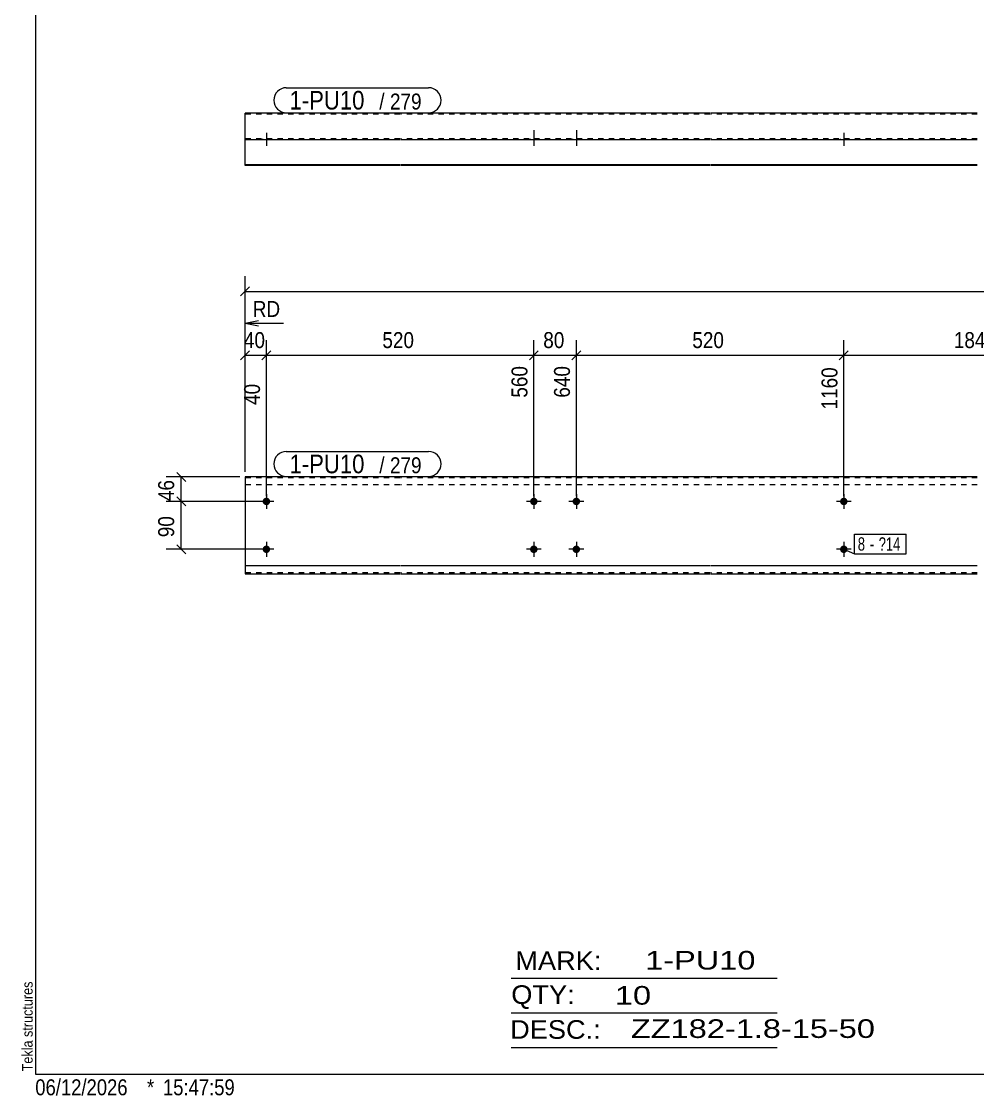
# Model space of a CAD drawing. Header units: millimetres. Extents: x 2 to 579, y 1 to 405.
# Drawn here: x 2.4 to 182.2, y 1 to 203 of the extents above; entities that cross this region are included whole.
import ezdxf

# ---------------------------------------------------------------- set-up
doc = ezdxf.new("R2010")
doc.units = ezdxf.units.MM
doc.linetypes.add('XKITLINE00', pattern=[0])
doc.linetypes.add('XKITLINE01', pattern=[4, 1, -1, 1, -1])
for name, color, linetype, lineweight in [('Bolt', 3, 'Continuous', 0), ('BoltMark', 7, 'Continuous', 0), ('Dimensions', 7, 'Continuous', 0), ('DrawingSheet', 5, 'Continuous', 0), ('OtherObjectType', 7, 'Continuous', 0), ('Part', 2, 'Continuous', 0), ('PartMark', 7, 'Continuous', 0)]:
    doc.layers.add(name, color=color, linetype=linetype, lineweight=lineweight)
doc.styles.add('ARIAL', font='ARIAL.TTF')
doc.styles.add('ARIAL_NARROW', font='ARIALN.TTF')

# ---------------------------------------------------------------- blocks, each defined once
blk = doc.blocks.new('*A5')
at = {"layer": 'Bolt'}
for points in [[(99.44, 112.67), (99.44, 112.63), (99.44, 112.6), (99.43, 112.56), (99.42, 112.53), (99.41, 112.5), (99.4, 112.46), (99.39, 112.43), (99.38, 112.4), (99.36, 112.37), (99.34, 112.34), (99.33, 112.31), (99.31, 112.28), (99.29, 112.26), (99.26, 112.23), (99.24, 112.2), (99.21, 112.18), (99.19, 112.16), (99.16, 112.14), (99.13, 112.12), (99.1, 112.1), (99.07, 112.08), (99.04, 112.07), (99.01, 112.05), (98.98, 112.04), (98.95, 112.03), (98.91, 112.02), (98.88, 112.01), (98.85, 112.01), (98.81, 112), (98.78, 112), (98.74, 112), (98.71, 112), (98.68, 112), (98.64, 112.01), (98.61, 112.01), (98.57, 112.02), (98.54, 112.03), (98.51, 112.04), (98.48, 112.05), (98.44, 112.07), (98.41, 112.08), (98.38, 112.1), (98.36, 112.12), (98.33, 112.14), (98.3, 112.16), (98.27, 112.18), (98.25, 112.2), (98.23, 112.23), (98.2, 112.26), (98.18, 112.28), (98.16, 112.31), (98.14, 112.34), (98.13, 112.37), (98.11, 112.4), (98.1, 112.43), (98.08, 112.46), (98.07, 112.5), (98.06, 112.53), (98.06, 112.56), (98.05, 112.6), (98.05, 112.63), (98.04, 112.67), (98.04, 112.7), (98.04, 112.73), (98.05, 112.77), (98.05, 112.8), (98.06, 112.84), (98.06, 112.87), (98.07, 112.9), (98.08, 112.94), (98.1, 112.97), (98.11, 113), (98.13, 113.03), (98.14, 113.06), (98.16, 113.09), (98.18, 113.12), (98.2, 113.14), (98.23, 113.17), (98.25, 113.19), (98.27, 113.22), (98.3, 113.24), (98.33, 113.26), (98.36, 113.28), (98.38, 113.3), (98.41, 113.32), (98.44, 113.33), (98.48, 113.35), (98.51, 113.36), (98.54, 113.37), (98.57, 113.38), (98.61, 113.39), (98.64, 113.39), (98.68, 113.4), (98.71, 113.4), (98.74, 113.4), (98.78, 113.4), (98.81, 113.4), (98.85, 113.39), (98.88, 113.39), (98.91, 113.38), (98.95, 113.37), (98.98, 113.36), (99.01, 113.35), (99.04, 113.33), (99.07, 113.32), (99.1, 113.3), (99.13, 113.28), (99.16, 113.26), (99.19, 113.24), (99.21, 113.22), (99.24, 113.19), (99.26, 113.17), (99.29, 113.14), (99.31, 113.12), (99.33, 113.09), (99.34, 113.06), (99.36, 113.03), (99.38, 113), (99.39, 112.97), (99.4, 112.94), (99.41, 112.9), (99.42, 112.87), (99.43, 112.84), (99.44, 112.8), (99.44, 112.77), (99.44, 112.73), (99.44, 112.7)], [(107.44, 112.67), (107.44, 112.63), (107.44, 112.6), (107.43, 112.56), (107.42, 112.53), (107.41, 112.5), (107.4, 112.46), (107.39, 112.43), (107.38, 112.4), (107.36, 112.37), (107.34, 112.34), (107.33, 112.31), (107.31, 112.28), (107.29, 112.26), (107.26, 112.23), (107.24, 112.2), (107.21, 112.18), (107.19, 112.16), (107.16, 112.14), (107.13, 112.12), (107.1, 112.1), (107.07, 112.08), (107.04, 112.07), (107.01, 112.05), (106.98, 112.04), (106.95, 112.03), (106.91, 112.02), (106.88, 112.01), (106.85, 112.01), (106.81, 112), (106.78, 112), (106.74, 112), (106.71, 112), (106.68, 112), (106.64, 112.01), (106.61, 112.01), (106.57, 112.02), (106.54, 112.03), (106.51, 112.04), (106.48, 112.05), (106.44, 112.07), (106.41, 112.08), (106.38, 112.1), (106.36, 112.12), (106.33, 112.14), (106.3, 112.16), (106.27, 112.18), (106.25, 112.2), (106.23, 112.23), (106.2, 112.26), (106.18, 112.28), (106.16, 112.31), (106.14, 112.34), (106.13, 112.37), (106.11, 112.4), (106.1, 112.43), (106.08, 112.46), (106.07, 112.5), (106.06, 112.53), (106.06, 112.56), (106.05, 112.6), (106.05, 112.63), (106.04, 112.67), (106.04, 112.7), (106.04, 112.73), (106.05, 112.77), (106.05, 112.8), (106.06, 112.84), (106.06, 112.87), (106.07, 112.9), (106.08, 112.94), (106.1, 112.97), (106.11, 113), (106.13, 113.03), (106.14, 113.06), (106.16, 113.09), (106.18, 113.12), (106.2, 113.14), (106.23, 113.17), (106.25, 113.19), (106.27, 113.22), (106.3, 113.24), (106.33, 113.26), (106.36, 113.28), (106.38, 113.3), (106.41, 113.32), (106.44, 113.33), (106.48, 113.35), (106.51, 113.36), (106.54, 113.37), (106.57, 113.38), (106.61, 113.39), (106.64, 113.39), (106.68, 113.4), (106.71, 113.4), (106.74, 113.4), (106.78, 113.4), (106.81, 113.4), (106.85, 113.39), (106.88, 113.39), (106.91, 113.38), (106.95, 113.37), (106.98, 113.36), (107.01, 113.35), (107.04, 113.33), (107.07, 113.32), (107.1, 113.3), (107.13, 113.28), (107.16, 113.26), (107.19, 113.24), (107.21, 113.22), (107.24, 113.19), (107.26, 113.17), (107.29, 113.14), (107.31, 113.12), (107.33, 113.09), (107.34, 113.06), (107.36, 113.03), (107.38, 113), (107.39, 112.97), (107.4, 112.94), (107.41, 112.9), (107.42, 112.87), (107.43, 112.84), (107.44, 112.8), (107.44, 112.77), (107.44, 112.73), (107.44, 112.7)], [(99.44, 103.67), (99.44, 103.63), (99.44, 103.6), (99.43, 103.56), (99.42, 103.53), (99.41, 103.5), (99.4, 103.46), (99.39, 103.43), (99.38, 103.4), (99.36, 103.37), (99.34, 103.34), (99.33, 103.31), (99.31, 103.28), (99.29, 103.26), (99.26, 103.23), (99.24, 103.2), (99.21, 103.18), (99.19, 103.16), (99.16, 103.14), (99.13, 103.12), (99.1, 103.1), (99.07, 103.08), (99.04, 103.07), (99.01, 103.05), (98.98, 103.04), (98.95, 103.03), (98.91, 103.02), (98.88, 103.01), (98.85, 103.01), (98.81, 103), (98.78, 103), (98.74, 103), (98.71, 103), (98.68, 103), (98.64, 103.01), (98.61, 103.01), (98.57, 103.02), (98.54, 103.03), (98.51, 103.04), (98.48, 103.05), (98.44, 103.07), (98.41, 103.08), (98.38, 103.1), (98.36, 103.12), (98.33, 103.14), (98.3, 103.16), (98.27, 103.18), (98.25, 103.2), (98.23, 103.23), (98.2, 103.26), (98.18, 103.28), (98.16, 103.31), (98.14, 103.34), (98.13, 103.37), (98.11, 103.4), (98.1, 103.43), (98.08, 103.46), (98.07, 103.5), (98.06, 103.53), (98.06, 103.56), (98.05, 103.6), (98.05, 103.63), (98.04, 103.67), (98.04, 103.7), (98.04, 103.73), (98.05, 103.77), (98.05, 103.8), (98.06, 103.84), (98.06, 103.87), (98.07, 103.9), (98.08, 103.94), (98.1, 103.97), (98.11, 104), (98.13, 104.03), (98.14, 104.06), (98.16, 104.09), (98.18, 104.12), (98.2, 104.14), (98.23, 104.17), (98.25, 104.19), (98.27, 104.22), (98.3, 104.24), (98.33, 104.26), (98.36, 104.28), (98.38, 104.3), (98.41, 104.32), (98.44, 104.33), (98.48, 104.35), (98.51, 104.36), (98.54, 104.37), (98.57, 104.38), (98.61, 104.39), (98.64, 104.39), (98.68, 104.4), (98.71, 104.4), (98.74, 104.4), (98.78, 104.4), (98.81, 104.4), (98.85, 104.39), (98.88, 104.39), (98.91, 104.38), (98.95, 104.37), (98.98, 104.36), (99.01, 104.35), (99.04, 104.33), (99.07, 104.32), (99.1, 104.3), (99.13, 104.28), (99.16, 104.26), (99.19, 104.24), (99.21, 104.22), (99.24, 104.19), (99.26, 104.17), (99.29, 104.14), (99.31, 104.12), (99.33, 104.09), (99.34, 104.06), (99.36, 104.03), (99.38, 104), (99.39, 103.97), (99.4, 103.94), (99.41, 103.9), (99.42, 103.87), (99.43, 103.84), (99.44, 103.8), (99.44, 103.77), (99.44, 103.73), (99.44, 103.7)], [(107.44, 103.67), (107.44, 103.63), (107.44, 103.6), (107.43, 103.56), (107.42, 103.53), (107.41, 103.5), (107.4, 103.46), (107.39, 103.43), (107.38, 103.4), (107.36, 103.37), (107.34, 103.34), (107.33, 103.31), (107.31, 103.28), (107.29, 103.26), (107.26, 103.23), (107.24, 103.2), (107.21, 103.18), (107.19, 103.16), (107.16, 103.14), (107.13, 103.12), (107.1, 103.1), (107.07, 103.08), (107.04, 103.07), (107.01, 103.05), (106.98, 103.04), (106.95, 103.03), (106.91, 103.02), (106.88, 103.01), (106.85, 103.01), (106.81, 103), (106.78, 103), (106.74, 103), (106.71, 103), (106.68, 103), (106.64, 103.01), (106.61, 103.01), (106.57, 103.02), (106.54, 103.03), (106.51, 103.04), (106.48, 103.05), (106.44, 103.07), (106.41, 103.08), (106.38, 103.1), (106.36, 103.12), (106.33, 103.14), (106.3, 103.16), (106.27, 103.18), (106.25, 103.2), (106.23, 103.23), (106.2, 103.26), (106.18, 103.28), (106.16, 103.31), (106.14, 103.34), (106.13, 103.37), (106.11, 103.4), (106.1, 103.43), (106.08, 103.46), (106.07, 103.5), (106.06, 103.53), (106.06, 103.56), (106.05, 103.6), (106.05, 103.63), (106.04, 103.67), (106.04, 103.7), (106.04, 103.73), (106.05, 103.77), (106.05, 103.8), (106.06, 103.84), (106.06, 103.87), (106.07, 103.9), (106.08, 103.94), (106.1, 103.97), (106.11, 104), (106.13, 104.03), (106.14, 104.06), (106.16, 104.09), (106.18, 104.12), (106.2, 104.14), (106.23, 104.17), (106.25, 104.19), (106.27, 104.22), (106.3, 104.24), (106.33, 104.26), (106.36, 104.28), (106.38, 104.3), (106.41, 104.32), (106.44, 104.33), (106.48, 104.35), (106.51, 104.36), (106.54, 104.37), (106.57, 104.38), (106.61, 104.39), (106.64, 104.39), (106.68, 104.4), (106.71, 104.4), (106.74, 104.4), (106.78, 104.4), (106.81, 104.4), (106.85, 104.39), (106.88, 104.39), (106.91, 104.38), (106.95, 104.37), (106.98, 104.36), (107.01, 104.35), (107.04, 104.33), (107.07, 104.32), (107.1, 104.3), (107.13, 104.28), (107.16, 104.26), (107.19, 104.24), (107.21, 104.22), (107.24, 104.19), (107.26, 104.17), (107.29, 104.14), (107.31, 104.12), (107.33, 104.09), (107.34, 104.06), (107.36, 104.03), (107.38, 104), (107.39, 103.97), (107.4, 103.94), (107.41, 103.9), (107.42, 103.87), (107.43, 103.84), (107.44, 103.8), (107.44, 103.77), (107.44, 103.73), (107.44, 103.7)]]:
    blk.add_hatch(color=3, dxfattribs=at).paths.add_polyline_path(points, flags=17)
at = {"layer": 'Bolt', "color": 3, "linetype": 'XKITLINE00', "lineweight": 0}
for p, q in [((98.74, 114.1), (98.74, 111.3)), ((106.74, 114.1), (106.74, 111.3)), ((100.14, 112.7), (97.34, 112.7)), ((108.14, 112.7), (105.34, 112.7)), ((98.74, 105.1), (98.74, 102.3)), ((106.74, 105.1), (106.74, 102.3)), ((100.14, 103.7), (97.34, 103.7)), ((108.14, 103.7), (105.34, 103.7))]:
    blk.add_line(p, q, dxfattribs=at)
blk = doc.blocks.new('*A6')
at = {"layer": 'Bolt'}
for points in [[(49.15, 112.67), (49.15, 112.63), (49.14, 112.6), (49.14, 112.56), (49.13, 112.53), (49.12, 112.5), (49.11, 112.46), (49.1, 112.43), (49.08, 112.4), (49.07, 112.37), (49.05, 112.34), (49.03, 112.31), (49.01, 112.28), (48.99, 112.26), (48.97, 112.23), (48.94, 112.2), (48.92, 112.18), (48.89, 112.16), (48.87, 112.14), (48.84, 112.12), (48.81, 112.1), (48.78, 112.08), (48.75, 112.07), (48.72, 112.05), (48.69, 112.04), (48.65, 112.03), (48.62, 112.02), (48.59, 112.01), (48.55, 112.01), (48.52, 112), (48.48, 112), (48.45, 112), (48.42, 112), (48.38, 112), (48.35, 112.01), (48.31, 112.01), (48.28, 112.02), (48.25, 112.03), (48.21, 112.04), (48.18, 112.05), (48.15, 112.07), (48.12, 112.08), (48.09, 112.1), (48.06, 112.12), (48.03, 112.14), (48.01, 112.16), (47.98, 112.18), (47.96, 112.2), (47.93, 112.23), (47.91, 112.26), (47.89, 112.28), (47.87, 112.31), (47.85, 112.34), (47.83, 112.37), (47.82, 112.4), (47.8, 112.43), (47.79, 112.46), (47.78, 112.5), (47.77, 112.53), (47.76, 112.56), (47.76, 112.6), (47.75, 112.63), (47.75, 112.67), (47.75, 112.7), (47.75, 112.73), (47.75, 112.77), (47.76, 112.8), (47.76, 112.84), (47.77, 112.87), (47.78, 112.9), (47.79, 112.94), (47.8, 112.97), (47.82, 113), (47.83, 113.03), (47.85, 113.06), (47.87, 113.09), (47.89, 113.12), (47.91, 113.14), (47.93, 113.17), (47.96, 113.19), (47.98, 113.22), (48.01, 113.24), (48.03, 113.26), (48.06, 113.28), (48.09, 113.3), (48.12, 113.32), (48.15, 113.33), (48.18, 113.35), (48.21, 113.36), (48.25, 113.37), (48.28, 113.38), (48.31, 113.39), (48.35, 113.39), (48.38, 113.4), (48.42, 113.4), (48.45, 113.4), (48.48, 113.4), (48.52, 113.4), (48.55, 113.39), (48.59, 113.39), (48.62, 113.38), (48.65, 113.37), (48.69, 113.36), (48.72, 113.35), (48.75, 113.33), (48.78, 113.32), (48.81, 113.3), (48.84, 113.28), (48.87, 113.26), (48.89, 113.24), (48.92, 113.22), (48.94, 113.19), (48.97, 113.17), (48.99, 113.14), (49.01, 113.12), (49.03, 113.09), (49.05, 113.06), (49.07, 113.03), (49.08, 113), (49.1, 112.97), (49.11, 112.94), (49.12, 112.9), (49.13, 112.87), (49.14, 112.84), (49.14, 112.8), (49.15, 112.77), (49.15, 112.73), (49.15, 112.7)], [(157.74, 112.67), (157.73, 112.63), (157.73, 112.6), (157.72, 112.56), (157.72, 112.53), (157.71, 112.5), (157.7, 112.46), (157.68, 112.43), (157.67, 112.4), (157.66, 112.37), (157.64, 112.34), (157.62, 112.31), (157.6, 112.28), (157.58, 112.26), (157.56, 112.23), (157.53, 112.2), (157.51, 112.18), (157.48, 112.16), (157.45, 112.14), (157.43, 112.12), (157.4, 112.1), (157.37, 112.08), (157.34, 112.07), (157.31, 112.05), (157.27, 112.04), (157.24, 112.03), (157.21, 112.02), (157.17, 112.01), (157.14, 112.01), (157.11, 112), (157.07, 112), (157.04, 112), (157, 112), (156.97, 112), (156.94, 112.01), (156.9, 112.01), (156.87, 112.02), (156.83, 112.03), (156.8, 112.04), (156.77, 112.05), (156.74, 112.07), (156.71, 112.08), (156.68, 112.1), (156.65, 112.12), (156.62, 112.14), (156.59, 112.16), (156.57, 112.18), (156.54, 112.2), (156.52, 112.23), (156.5, 112.26), (156.48, 112.28), (156.46, 112.31), (156.44, 112.34), (156.42, 112.37), (156.41, 112.4), (156.39, 112.43), (156.38, 112.46), (156.37, 112.5), (156.36, 112.53), (156.35, 112.56), (156.35, 112.6), (156.34, 112.63), (156.34, 112.67), (156.34, 112.7), (156.34, 112.73), (156.34, 112.77), (156.35, 112.8), (156.35, 112.84), (156.36, 112.87), (156.37, 112.9), (156.38, 112.94), (156.39, 112.97), (156.41, 113), (156.42, 113.03), (156.44, 113.06), (156.46, 113.09), (156.48, 113.12), (156.5, 113.14), (156.52, 113.17), (156.54, 113.19), (156.57, 113.22), (156.59, 113.24), (156.62, 113.26), (156.65, 113.28), (156.68, 113.3), (156.71, 113.32), (156.74, 113.33), (156.77, 113.35), (156.8, 113.36), (156.83, 113.37), (156.87, 113.38), (156.9, 113.39), (156.94, 113.39), (156.97, 113.4), (157, 113.4), (157.04, 113.4), (157.07, 113.4), (157.11, 113.4), (157.14, 113.39), (157.17, 113.39), (157.21, 113.38), (157.24, 113.37), (157.27, 113.36), (157.31, 113.35), (157.34, 113.33), (157.37, 113.32), (157.4, 113.3), (157.43, 113.28), (157.45, 113.26), (157.48, 113.24), (157.51, 113.22), (157.53, 113.19), (157.56, 113.17), (157.58, 113.14), (157.6, 113.12), (157.62, 113.09), (157.64, 113.06), (157.66, 113.03), (157.67, 113), (157.68, 112.97), (157.7, 112.94), (157.71, 112.9), (157.72, 112.87), (157.72, 112.84), (157.73, 112.8), (157.73, 112.77), (157.74, 112.73), (157.74, 112.7)], [(49.15, 103.67), (49.15, 103.63), (49.14, 103.6), (49.14, 103.56), (49.13, 103.53), (49.12, 103.5), (49.11, 103.46), (49.1, 103.43), (49.08, 103.4), (49.07, 103.37), (49.05, 103.34), (49.03, 103.31), (49.01, 103.28), (48.99, 103.26), (48.97, 103.23), (48.94, 103.2), (48.92, 103.18), (48.89, 103.16), (48.87, 103.14), (48.84, 103.12), (48.81, 103.1), (48.78, 103.08), (48.75, 103.07), (48.72, 103.05), (48.69, 103.04), (48.65, 103.03), (48.62, 103.02), (48.59, 103.01), (48.55, 103.01), (48.52, 103), (48.48, 103), (48.45, 103), (48.42, 103), (48.38, 103), (48.35, 103.01), (48.31, 103.01), (48.28, 103.02), (48.25, 103.03), (48.21, 103.04), (48.18, 103.05), (48.15, 103.07), (48.12, 103.08), (48.09, 103.1), (48.06, 103.12), (48.03, 103.14), (48.01, 103.16), (47.98, 103.18), (47.96, 103.2), (47.93, 103.23), (47.91, 103.26), (47.89, 103.28), (47.87, 103.31), (47.85, 103.34), (47.83, 103.37), (47.82, 103.4), (47.8, 103.43), (47.79, 103.46), (47.78, 103.5), (47.77, 103.53), (47.76, 103.56), (47.76, 103.6), (47.75, 103.63), (47.75, 103.67), (47.75, 103.7), (47.75, 103.73), (47.75, 103.77), (47.76, 103.8), (47.76, 103.84), (47.77, 103.87), (47.78, 103.9), (47.79, 103.94), (47.8, 103.97), (47.82, 104), (47.83, 104.03), (47.85, 104.06), (47.87, 104.09), (47.89, 104.12), (47.91, 104.14), (47.93, 104.17), (47.96, 104.19), (47.98, 104.22), (48.01, 104.24), (48.03, 104.26), (48.06, 104.28), (48.09, 104.3), (48.12, 104.32), (48.15, 104.33), (48.18, 104.35), (48.21, 104.36), (48.25, 104.37), (48.28, 104.38), (48.31, 104.39), (48.35, 104.39), (48.38, 104.4), (48.42, 104.4), (48.45, 104.4), (48.48, 104.4), (48.52, 104.4), (48.55, 104.39), (48.59, 104.39), (48.62, 104.38), (48.65, 104.37), (48.69, 104.36), (48.72, 104.35), (48.75, 104.33), (48.78, 104.32), (48.81, 104.3), (48.84, 104.28), (48.87, 104.26), (48.89, 104.24), (48.92, 104.22), (48.94, 104.19), (48.97, 104.17), (48.99, 104.14), (49.01, 104.12), (49.03, 104.09), (49.05, 104.06), (49.07, 104.03), (49.08, 104), (49.1, 103.97), (49.11, 103.94), (49.12, 103.9), (49.13, 103.87), (49.14, 103.84), (49.14, 103.8), (49.15, 103.77), (49.15, 103.73), (49.15, 103.7)], [(157.74, 103.67), (157.73, 103.63), (157.73, 103.6), (157.72, 103.56), (157.72, 103.53), (157.71, 103.5), (157.7, 103.46), (157.68, 103.43), (157.67, 103.4), (157.66, 103.37), (157.64, 103.34), (157.62, 103.31), (157.6, 103.28), (157.58, 103.26), (157.56, 103.23), (157.53, 103.2), (157.51, 103.18), (157.48, 103.16), (157.45, 103.14), (157.43, 103.12), (157.4, 103.1), (157.37, 103.08), (157.34, 103.07), (157.31, 103.05), (157.27, 103.04), (157.24, 103.03), (157.21, 103.02), (157.17, 103.01), (157.14, 103.01), (157.11, 103), (157.07, 103), (157.04, 103), (157, 103), (156.97, 103), (156.94, 103.01), (156.9, 103.01), (156.87, 103.02), (156.83, 103.03), (156.8, 103.04), (156.77, 103.05), (156.74, 103.07), (156.71, 103.08), (156.68, 103.1), (156.65, 103.12), (156.62, 103.14), (156.59, 103.16), (156.57, 103.18), (156.54, 103.2), (156.52, 103.23), (156.5, 103.26), (156.48, 103.28), (156.46, 103.31), (156.44, 103.34), (156.42, 103.37), (156.41, 103.4), (156.39, 103.43), (156.38, 103.46), (156.37, 103.5), (156.36, 103.53), (156.35, 103.56), (156.35, 103.6), (156.34, 103.63), (156.34, 103.67), (156.34, 103.7), (156.34, 103.73), (156.34, 103.77), (156.35, 103.8), (156.35, 103.84), (156.36, 103.87), (156.37, 103.9), (156.38, 103.94), (156.39, 103.97), (156.41, 104), (156.42, 104.03), (156.44, 104.06), (156.46, 104.09), (156.48, 104.12), (156.5, 104.14), (156.52, 104.17), (156.54, 104.19), (156.57, 104.22), (156.59, 104.24), (156.62, 104.26), (156.65, 104.28), (156.68, 104.3), (156.71, 104.32), (156.74, 104.33), (156.77, 104.35), (156.8, 104.36), (156.83, 104.37), (156.87, 104.38), (156.9, 104.39), (156.94, 104.39), (156.97, 104.4), (157, 104.4), (157.04, 104.4), (157.07, 104.4), (157.11, 104.4), (157.14, 104.39), (157.17, 104.39), (157.21, 104.38), (157.24, 104.37), (157.27, 104.36), (157.31, 104.35), (157.34, 104.33), (157.37, 104.32), (157.4, 104.3), (157.43, 104.28), (157.45, 104.26), (157.48, 104.24), (157.51, 104.22), (157.53, 104.19), (157.56, 104.17), (157.58, 104.14), (157.6, 104.12), (157.62, 104.09), (157.64, 104.06), (157.66, 104.03), (157.67, 104), (157.68, 103.97), (157.7, 103.94), (157.71, 103.9), (157.72, 103.87), (157.72, 103.84), (157.73, 103.8), (157.73, 103.77), (157.74, 103.73), (157.74, 103.7)]]:
    blk.add_hatch(color=3, dxfattribs=at).paths.add_polyline_path(points, flags=17)
at = {"layer": 'Bolt', "color": 3, "linetype": 'XKITLINE00', "lineweight": 0}
for p, q in [((48.45, 114.1), (48.45, 111.3)), ((157.04, 114.1), (157.04, 111.3)), ((49.85, 112.7), (47.05, 112.7)), ((158.44, 112.7), (155.64, 112.7)), ((48.45, 105.1), (48.45, 102.3)), ((157.04, 105.1), (157.04, 102.3)), ((49.85, 103.7), (47.05, 103.7)), ((158.44, 103.7), (155.64, 103.7))]:
    blk.add_line(p, q, dxfattribs=at)
blk = doc.blocks.new('*A9')
at = {"layer": 'Part', "color": 2, "linetype": 'XKITLINE00', "lineweight": 0}
for p, q in [((44.45, 117.3), (44.45, 99.1)), ((73.55, 117.3), (44.45, 117.3)), ((131.84, 117.3), (73.65, 117.3)), ((182.13, 117.3), (131.94, 117.3)), ((73.55, 100.6), (44.45, 100.6)), ((44.45, 99.1), (73.55, 99.1)), ((131.84, 100.6), (73.65, 100.6)), ((73.65, 99.1), (131.84, 99.1)), ((182.13, 100.6), (131.94, 100.6)), ((131.94, 99.1), (182.13, 99.1))]:
    blk.add_line(p, q, dxfattribs=at)
at = {"layer": 'Part', "color": 7, "linetype": 'XKITLINE01', "lineweight": 0}
for p, q in [((73.55, 117.12), (44.45, 117.12)), ((73.55, 115.8), (44.45, 115.8)), ((131.84, 117.12), (73.65, 117.12)), ((131.84, 115.8), (73.65, 115.8)), ((182.13, 117.12), (131.94, 117.12)), ((182.13, 115.8), (131.94, 115.8)), ((73.55, 99.28), (44.45, 99.28)), ((131.84, 99.28), (73.65, 99.28)), ((182.13, 99.28), (131.94, 99.28))]:
    blk.add_line(p, q, dxfattribs=at)
blk = doc.blocks.new('*A14')
at = {"layer": 'Bolt'}
for points in [[(98.04, 180.72), (98.04, 180.9), (99.44, 180.9), (99.44, 180.72)], [(98.04, 180.72), (98.04, 180.9), (99.44, 180.9), (99.44, 180.72)], [(106.04, 180.72), (106.04, 180.9), (107.44, 180.9), (107.44, 180.72)], [(106.04, 180.72), (106.04, 180.9), (107.44, 180.9), (107.44, 180.72)]]:
    blk.add_hatch(color=3, dxfattribs=at).paths.add_polyline_path(points, flags=17)
at = {"layer": 'Bolt', "color": 3, "linetype": 'XKITLINE00', "lineweight": 0}
for p, q in [((98.74, 182.56), (98.74, 179.56)), ((98.74, 182.56), (98.74, 179.56)), ((106.74, 182.56), (106.74, 179.56)), ((106.74, 182.56), (106.74, 179.56)), ((98.04, 180.9), (98.04, 180.72)), ((98.04, 180.9), (98.04, 180.72)), ((99.44, 180.9), (99.44, 180.72)), ((99.44, 180.9), (99.44, 180.72)), ((106.04, 180.9), (106.04, 180.72)), ((106.04, 180.9), (106.04, 180.72)), ((107.44, 180.9), (107.44, 180.72)), ((107.44, 180.9), (107.44, 180.72))]:
    blk.add_line(p, q, dxfattribs=at)
blk = doc.blocks.new('*A15')
at = {"layer": 'Bolt'}
for points in [[(47.75, 180.72), (47.75, 180.9), (49.15, 180.9), (49.15, 180.72)], [(47.75, 180.72), (47.75, 180.9), (49.15, 180.9), (49.15, 180.72)], [(156.34, 180.72), (156.34, 180.9), (157.74, 180.9), (157.74, 180.72)], [(156.34, 180.72), (156.34, 180.9), (157.74, 180.9), (157.74, 180.72)]]:
    blk.add_hatch(color=3, dxfattribs=at).paths.add_polyline_path(points, flags=17)
at = {"layer": 'Bolt', "color": 3, "linetype": 'XKITLINE00', "lineweight": 0}
for p, q in [((48.45, 182.06), (48.45, 179.56)), ((48.45, 182.06), (48.45, 179.56)), ((157.04, 182.06), (157.04, 179.56)), ((157.04, 182.06), (157.04, 179.56)), ((47.75, 180.9), (47.75, 180.72)), ((47.75, 180.9), (47.75, 180.72)), ((49.15, 180.9), (49.15, 180.72)), ((49.15, 180.9), (49.15, 180.72)), ((156.34, 180.9), (156.34, 180.72)), ((156.34, 180.9), (156.34, 180.72)), ((157.74, 180.9), (157.74, 180.72)), ((157.74, 180.9), (157.74, 180.72))]:
    blk.add_line(p, q, dxfattribs=at)
blk = doc.blocks.new('*A18')
at = {"layer": 'Part', "color": 2, "linetype": 'XKITLINE00', "lineweight": 0}
for p, q in [((44.45, 176.08), (44.45, 185.72)), ((73.55, 185.72), (44.45, 185.72)), ((131.84, 185.72), (73.65, 185.72)), ((182.13, 185.72), (131.94, 185.72)), ((73.55, 180.72), (44.45, 180.72)), ((131.84, 180.72), (73.65, 180.72)), ((182.13, 180.72), (131.94, 180.72)), ((44.45, 175.9), (44.45, 176.08)), ((44.45, 176.08), (73.55, 176.08)), ((73.55, 175.9), (44.45, 175.9)), ((73.65, 176.08), (131.84, 176.08)), ((131.84, 175.9), (73.65, 175.9)), ((131.94, 176.08), (182.13, 176.08)), ((182.13, 175.9), (131.94, 175.9))]:
    blk.add_line(p, q, dxfattribs=at)
at = {"layer": 'Part', "color": 7, "linetype": 'XKITLINE01', "lineweight": 0}
for p, q in [((73.55, 185.54), (44.45, 185.54)), ((131.84, 185.54), (73.65, 185.54)), ((182.13, 185.54), (131.94, 185.54)), ((73.55, 180.9), (44.45, 180.9)), ((131.84, 180.9), (73.65, 180.9)), ((182.13, 180.9), (131.94, 180.9))]:
    blk.add_line(p, q, dxfattribs=at)
blk = doc.blocks.new('*A19')
at = {"layer": 'DrawingSheet', "color": 5, "linetype": 'XKITLINE00', "lineweight": 0}
for p, q in [((5, 405), (5, 5)), ((5, 5), (579, 5))]:
    blk.add_line(p, q, dxfattribs=at)
at = {"layer": 'DrawingSheet', "color": 5, "style": 'ARIAL', "width": 0.85}
blk.add_text('Tekla structures', height=2, rotation=90, dxfattribs=at).set_placement((4.5, 5.5))
blk = doc.blocks.new('*A23')
at = {"layer": 'OtherObjectType', "color": 6, "linetype": 'XKITLINE00', "lineweight": 0}
for p, q in [((94.5, 23), (144.5, 23)), ((94.5, 16.5), (144.5, 16.5)), ((94.5, 10), (144.5, 10))]:
    blk.add_line(p, q, dxfattribs=at)
at = {"layer": 'OtherObjectType', "color": 6, "style": 'ARIAL_NARROW'}
for s, width, p in [('MARK:', 1.275, (95.27, 24.58)), ('1-PU10', 1.525501, (119.69, 24.65)), ('QTY:', 1.275, (94.5, 18.19)), ('10', 1.525501, (113.99, 18.05)), ('DESC.:', 1.275, (94.29, 11.63)), ('ZZ182-1.8-15-50', 1.525501, (117, 11.79))]:
    blk.add_text(s, height=3.5, dxfattribs=dict(at, width=width)).set_placement(p)
blk = doc.blocks.new('*A26')
at = {"layer": 'OtherObjectType', "color": 7, "style": 'ARIAL_NARROW', "width": 1.008832}
for s, p in [('06/12/2026', (4.99, 1)), ('15:47:59', (29, 1)), ('*', (26, 1))]:
    blk.add_text(s, height=3, dxfattribs=at).set_placement(p)
blk = doc.blocks.new('*A27')
at = {"layer": 'Dimensions', "color": 7, "linetype": 'XKITLINE00', "lineweight": 0}
for p, q in [((31.6, 113.55), (33.3, 111.85)), ((47.45, 112.7), (29.6, 112.7)), ((32.45, 103.7), (32.45, 112.7)), ((47.45, 103.7), (29.6, 103.7)), ((31.6, 104.55), (33.3, 102.85))]:
    blk.add_line(p, q, dxfattribs=at)
at = {"layer": 'Dimensions', "color": 3}
for p in [(32.45, 112.7), (32.45, 103.7)]:
    blk.add_point(p, dxfattribs=at)
at = {"layer": 'Dimensions', "color": 3, "style": 'ARIAL', "width": 0.85}
blk.add_text('90', height=3, rotation=90.0002, dxfattribs=at).set_placement((31.1, 105.97))
blk = doc.blocks.new('*A28')
at = {"layer": 'Dimensions', "color": 7, "linetype": 'XKITLINE00', "lineweight": 0}
for p, q in [((43.45, 117.3), (29.6, 117.3)), ((31.6, 118.15), (33.3, 116.45)), ((32.45, 112.7), (32.45, 117.3)), ((31.6, 113.55), (33.3, 111.85)), ((47.45, 112.7), (29.6, 112.7))]:
    blk.add_line(p, q, dxfattribs=at)
at = {"layer": 'Dimensions', "color": 3}
for p in [(32.45, 117.3), (32.45, 112.7)]:
    blk.add_point(p, dxfattribs=at)
at = {"layer": 'Dimensions', "color": 3, "style": 'ARIAL', "width": 0.85}
blk.add_text('46', height=3, rotation=90.0002, dxfattribs=at).set_placement((31.1, 112.77))
blk = doc.blocks.new('*A35')
at = {"layer": 'Dimensions', "color": 7, "linetype": 'XKITLINE00', "lineweight": 0}
for p, q in [((44.45, 118.3), (44.45, 155.05)), ((45.3, 153.05), (43.6, 151.35)), ((44.45, 152.2), (420.51, 152.2))]:
    blk.add_line(p, q, dxfattribs=at)
at = {"layer": 'Dimensions', "color": 3}
blk.add_point((44.45, 152.2), dxfattribs=at)
blk = doc.blocks.new('*A36')
at = {"layer": 'Dimensions', "color": 7, "linetype": 'XKITLINE00', "lineweight": 0}
for p, q in [((44.45, 118.29), (44.45, 150.64)), ((46.95, 146.7), (44.45, 146.2)), ((46.95, 145.7), (44.45, 146.2)), ((51.67, 146.2), (44.45, 146.2)), ((44.45, 118.3), (44.45, 143.05)), ((48.45, 113.7), (48.45, 143.05)), ((45.3, 141.05), (43.6, 139.35)), ((44.45, 140.2), (48.45, 140.2)), ((49.3, 141.05), (47.6, 139.35))]:
    blk.add_line(p, q, dxfattribs=at)
at = {"layer": 'Dimensions', "color": 7}
blk.add_point((44.45, 146.2), dxfattribs=at)
at = {"layer": 'Dimensions', "color": 3}
for p in [(44.45, 140.2), (48.45, 140.2)]:
    blk.add_point(p, dxfattribs=at)
at = {"layer": 'Dimensions', "color": 3, "style": 'ARIAL', "width": 0.85}
for s, p in [('RD', (45.89, 147.4)), ('40', (44.22, 141.55))]:
    blk.add_text(s, height=3, dxfattribs=at).set_placement(p)
blk.add_text('40', height=3, rotation=90.0002, dxfattribs=at).set_placement((47.25, 130.85))
blk = doc.blocks.new('*A37')
at = {"layer": 'Dimensions', "color": 7, "linetype": 'XKITLINE00', "lineweight": 0}
for p, q in [((48.45, 113.7), (48.45, 143.05)), ((98.74, 113.7), (98.74, 143.05)), ((49.3, 141.05), (47.6, 139.35)), ((48.45, 140.2), (98.74, 140.2)), ((99.59, 141.05), (97.9, 139.35))]:
    blk.add_line(p, q, dxfattribs=at)
at = {"layer": 'Dimensions', "color": 3}
for p in [(48.45, 140.2), (98.74, 140.2)]:
    blk.add_point(p, dxfattribs=at)
at = {"layer": 'Dimensions', "color": 3, "style": 'ARIAL', "width": 0.85}
blk.add_text('520', height=3, dxfattribs=at).set_placement((70.26, 141.55))
blk.add_text('560', height=3, rotation=90.0002, dxfattribs=at).set_placement((97.54, 132.22))
blk = doc.blocks.new('*A38')
at = {"layer": 'Dimensions', "color": 7, "linetype": 'XKITLINE00', "lineweight": 0}
for p, q in [((98.74, 113.7), (98.74, 143.05)), ((106.74, 113.7), (106.74, 143.05)), ((99.59, 141.05), (97.9, 139.35)), ((98.74, 140.2), (106.74, 140.2)), ((107.59, 141.05), (105.9, 139.35))]:
    blk.add_line(p, q, dxfattribs=at)
at = {"layer": 'Dimensions', "color": 3}
for p in [(98.74, 140.2), (106.74, 140.2)]:
    blk.add_point(p, dxfattribs=at)
at = {"layer": 'Dimensions', "color": 3, "style": 'ARIAL', "width": 0.85}
blk.add_text('80', height=3, dxfattribs=at).set_placement((100.52, 141.55))
blk.add_text('640', height=3, rotation=90.0002, dxfattribs=at).set_placement((105.54, 132.22))
blk = doc.blocks.new('*A39')
at = {"layer": 'Dimensions', "color": 7, "linetype": 'XKITLINE00', "lineweight": 0}
for p, q in [((106.74, 113.7), (106.74, 143.05)), ((157.04, 113.7), (157.04, 143.05)), ((107.59, 141.05), (105.9, 139.35)), ((106.74, 140.2), (157.04, 140.2)), ((157.89, 141.05), (156.19, 139.35))]:
    blk.add_line(p, q, dxfattribs=at)
at = {"layer": 'Dimensions', "color": 3}
for p in [(106.74, 140.2), (157.04, 140.2)]:
    blk.add_point(p, dxfattribs=at)
at = {"layer": 'Dimensions', "color": 3, "style": 'ARIAL', "width": 0.85}
blk.add_text('520', height=3, dxfattribs=at).set_placement((128.55, 141.55))
blk.add_text('1160', height=3, rotation=90.0002, dxfattribs=at).set_placement((155.84, 130))
blk = doc.blocks.new('*A40')
at = {"layer": 'Dimensions', "color": 7, "linetype": 'XKITLINE00', "lineweight": 0}
for p, q in [((157.04, 113.7), (157.04, 143.05)), ((207.33, 113.7), (207.33, 143.05)), ((157.89, 141.05), (156.19, 139.35)), ((157.04, 140.2), (207.33, 140.2)), ((208.18, 141.05), (206.48, 139.35))]:
    blk.add_line(p, q, dxfattribs=at)
at = {"layer": 'Dimensions', "color": 3}
for p in [(157.04, 140.2), (207.33, 140.2)]:
    blk.add_point(p, dxfattribs=at)
at = {"layer": 'Dimensions', "color": 3, "style": 'ARIAL', "width": 0.85}
blk.add_text('1840', height=3, dxfattribs=at).set_placement((177.73, 141.55))
blk.add_text('3000', height=3, rotation=90.0002, dxfattribs=at).set_placement((206.13, 130))
blk = doc.blocks.new('*A48')
at = {"layer": 'BoltMark', "color": 7, "linetype": 'XKITLINE00', "lineweight": 0}
for p, q in [((159.07, 106.55), (168.76, 106.55)), ((159.07, 102.85), (159.07, 106.55)), ((168.76, 102.85), (168.76, 106.55)), ((157.04, 103.7), (159.07, 102.85)), ((159.07, 102.85), (168.76, 102.85))]:
    blk.add_line(p, q, dxfattribs=at)
at = {"layer": 'BoltMark', "color": 3, "style": 'ARIAL_NARROW', "width": 0.85}
for s, p in [('8', (159.67, 103.45)), ('?14', (163.6, 103.45)), ('-', (161.94, 103.45))]:
    blk.add_text(s, height=2.5, dxfattribs=at).set_placement(p)
blk = doc.blocks.new('*A51')
at = {"layer": 'PartMark', "color": 7, "linetype": 'XKITLINE00', "lineweight": 0}
for p, q in [((52.2, 122.1), (78.96, 122.1)), ((52.2, 117.4), (78.96, 117.4))]:
    blk.add_line(p, q, dxfattribs=at)
for centre, start, end in [((52.2, 119.75), 90, 270), ((78.96, 119.75), 270, 90)]:
    blk.add_arc(centre, 2.35, start, end, dxfattribs=at)
at = {"layer": 'PartMark', "color": 1, "style": 'ARIAL', "width": 0.85}
blk.add_text('1-PU10', height=3.5, dxfattribs=at).set_placement((52.8, 118))
at = {"layer": 'PartMark', "color": 3, "style": 'ARIAL', "width": 0.85}
for s, p in [('/', (69.68, 118)), ('279', (71.69, 118))]:
    blk.add_text(s, height=3, dxfattribs=at).set_placement(p)
blk = doc.blocks.new('*A53')
at = {"layer": 'PartMark', "color": 7, "linetype": 'XKITLINE00', "lineweight": 0}
for p, q in [((52.2, 190.52), (78.96, 190.52)), ((52.2, 185.82), (78.96, 185.82))]:
    blk.add_line(p, q, dxfattribs=at)
for centre, start, end in [((52.2, 188.17), 90, 270), ((78.96, 188.17), 270, 90)]:
    blk.add_arc(centre, 2.35, start, end, dxfattribs=at)
at = {"layer": 'PartMark', "color": 1, "style": 'ARIAL', "width": 0.85}
blk.add_text('1-PU10', height=3.5, dxfattribs=at).set_placement((52.8, 186.42))
at = {"layer": 'PartMark', "color": 3, "style": 'ARIAL', "width": 0.85}
for s, p in [('/', (69.68, 186.42)), ('279', (71.69, 186.42))]:
    blk.add_text(s, height=3, dxfattribs=at).set_placement(p)

msp = doc.modelspace()

# ---------------------------------------------------------------- block references
at = {"lineweight": 0}
for name in ['*A19', '*A53', '*A15', '*A14', '*A35', '*A36', '*A37', '*A38', '*A39', '*A40', '*A51', '*A28', '*A27', '*A6', '*A5', '*A48', '*A23', '*A26']:
    msp.add_blockref(name, (0, 0), dxfattribs=at)
at = {"layer": 'Part', "lineweight": 0}
for name in ['*A18', '*A9']:
    msp.add_blockref(name, (0, 0), dxfattribs=at)

doc.saveas('drawing.dxf')
